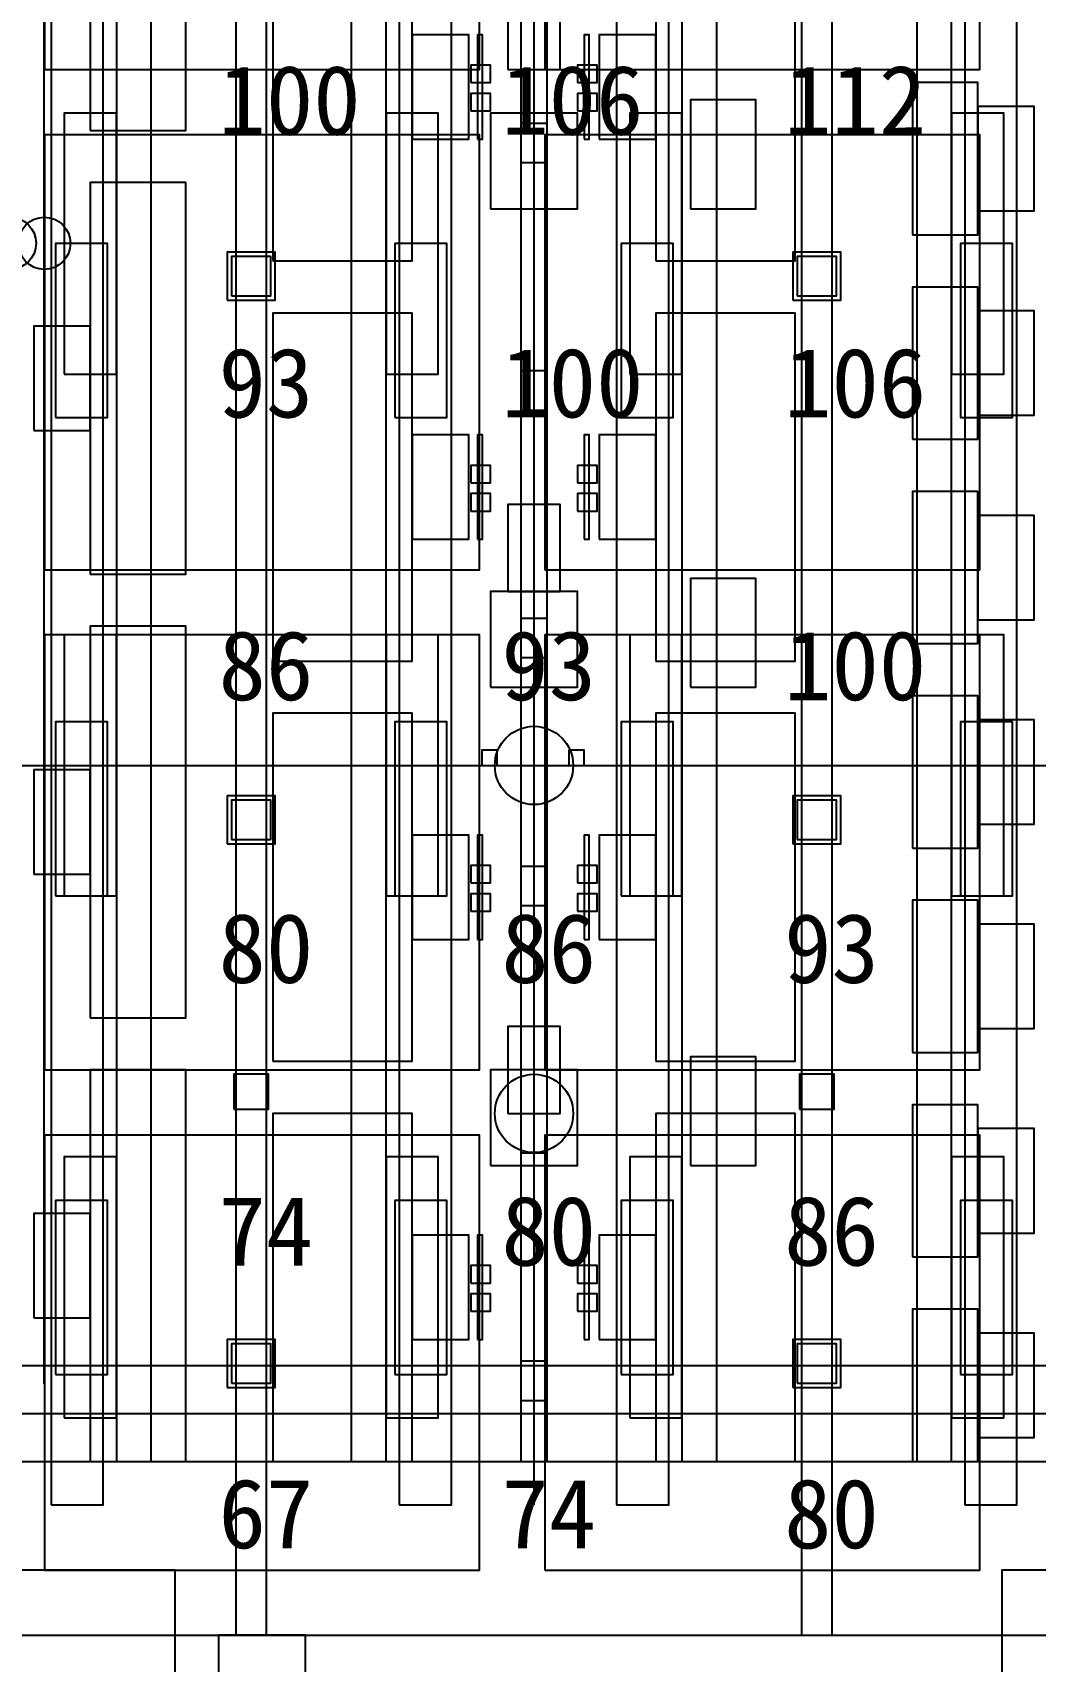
# Model space of a CAD drawing. Header units: metres. Extents: x -1640 to 1560, y -268 to 2338.
# Drawn here: x -38.27 to -15.22, y 1965.4 to 2002.85 of the extents above; entities that cross this region are included whole.
import ezdxf

# ---------------------------------------------------------------- set-up
doc = ezdxf.new("R2010")
doc.units = ezdxf.units.M
for name, color, linetype in [('1F_CHL', 4, 'Continuous'), ('1F_EHS_GAS_DETECTOR', 6, 'Continuous'), ('1F_PUMP', 2, 'Continuous'), ('1F_SCR', 3, 'Continuous'), ('1F_STRUCT_COLUMN', 8, 'Continuous'), ('1F_ZONE', 3, 'Continuous'), ('2F_CSF_LATERAL_RACK_CONCEPT', 9, 'Continuous'), ('2F_EHS_GAS_DETECTOR', 6, 'Continuous'), ('2F_RFG', 5, 'Continuous'), ('2F_STRUCT_COLUMN', 8, 'Continuous'), ('2F_VMB', 6, 'Continuous'), ('2F_ZONE', 3, 'Continuous'), ('3F_CLEANROOM_OVERHEAD_PIPE_DUCT_CONCEPT', 9, 'Continuous'), ('3F_EHS_EGRESS_DIST_M', 2, 'Continuous'), ('3F_FOUP', 5, 'Continuous'), ('3F_IMP', 1, 'Continuous'), ('3F_METRO', 2, 'Continuous'), ('3F_OHT', 9, 'Continuous'), ('3F_OHTV', 1, 'Continuous'), ('3F_STRUCT_COLUMN', 8, 'Continuous'), ('3F_TBAR', 6, 'Continuous'), ('3F_WET', 6, 'Continuous'), ('3F_ZONE', 3, 'Continuous'), ('4F_FFU', 1, 'Continuous'), ('4F_STRUCT_PLENUM_TRUSS_CONCEPT', 9, 'Continuous'), ('4F_ZONE', 3, 'Continuous'), ('5F_CHL', 4, 'Continuous'), ('5F_EHS_GAS_DETECTOR', 6, 'Continuous'), ('5F_PUMP', 2, 'Continuous'), ('5F_SCR', 3, 'Continuous'), ('5F_STRUCT_COLUMN', 8, 'Continuous'), ('5F_ZONE', 3, 'Continuous'), ('6F_CSF_LATERAL_RACK_CONCEPT', 9, 'Continuous'), ('6F_EHS_GAS_DETECTOR', 6, 'Continuous'), ('6F_RFG', 5, 'Continuous'), ('6F_STRUCT_COLUMN', 8, 'Continuous'), ('6F_VMB', 6, 'Continuous'), ('6F_ZONE', 3, 'Continuous'), ('7F_CLEANROOM_OVERHEAD_PIPE_DUCT_CONCEPT', 9, 'Continuous'), ('7F_EHS_EGRESS_DIST_M', 2, 'Continuous'), ('7F_FOUP', 5, 'Continuous'), ('7F_IMP', 1, 'Continuous'), ('7F_METRO', 2, 'Continuous'), ('7F_OHT', 9, 'Continuous'), ('7F_OHTV', 1, 'Continuous'), ('7F_STRUCT_COLUMN', 8, 'Continuous'), ('7F_TBAR', 6, 'Continuous'), ('7F_WET', 6, 'Continuous'), ('7F_ZONE', 3, 'Continuous'), ('8F_FFU', 1, 'Continuous'), ('8F_STRUCT_PLENUM_TRUSS_CONCEPT', 9, 'Continuous'), ('8F_ZONE', 3, 'Continuous'), ('EHS_GAS_SUPPLY', 3, 'Continuous'), ('EHS_PROCESS_EXHAUST', 1, 'Continuous'), ('EHS_TREATED_EXHAUST', 30, 'Continuous'), ('RF_RSC', 4, 'Continuous'), ('RF_STACK', 2, 'Continuous'), ('UTIL_GAS.SPEC_CONCEPT', 3, 'Continuous'), ('UTIL_PCW.R_CONCEPT', 1, 'Continuous'), ('UTIL_PCW.R_RISER', 1, 'Continuous'), ('UTIL_PCW.S_RISER', 6, 'Continuous'), ('UTIL_WW.AA_CONCEPT', 3, 'Continuous'), ('UTIL_WW.F_CONCEPT', 2, 'Continuous'), ('UTIL_WW.ORG_CONCEPT', 4, 'Continuous')]:
    doc.layers.add(name, color=color, linetype=linetype)

msp = doc.modelspace()

# ---------------------------------------------------------------- linework, layer by layer
at = {"layer": '1F_CHL'}
for points in [[(-23.15, 1998.8), (-21.65, 1998.8), (-21.65, 2001.3), (-23.15, 2001.3)], [(-23.15, 1987.8), (-21.65, 1987.8), (-21.65, 1990.3), (-23.15, 1990.3)], [(-23.15, 1976.8), (-21.65, 1976.8), (-21.65, 1979.3), (-23.15, 1979.3)]]:
    msp.add_lwpolyline(points, close=True, dxfattribs=at)
at = {"layer": '1F_EHS_GAS_DETECTOR'}
msp.add_circle((-26.75, 1978), 0.9, dxfattribs=at)
at = {"layer": '1F_PUMP'}
for points in [[(-37.75, 1994), (-36.55, 1994), (-36.55, 1998), (-37.75, 1998)], [(-29.95, 1994), (-28.75, 1994), (-28.75, 1998), (-29.95, 1998)], [(-24.75, 1994), (-23.55, 1994), (-23.55, 1998), (-24.75, 1998)], [(-16.95, 1994), (-15.75, 1994), (-15.75, 1998), (-16.95, 1998)], [(-37.75, 1983), (-36.55, 1983), (-36.55, 1987), (-37.75, 1987)], [(-29.95, 1983), (-28.75, 1983), (-28.75, 1987), (-29.95, 1987)], [(-24.75, 1983), (-23.55, 1983), (-23.55, 1987), (-24.75, 1987)], [(-16.95, 1983), (-15.75, 1983), (-15.75, 1987), (-16.95, 1987)], [(-37.75, 1972), (-36.55, 1972), (-36.55, 1976), (-37.75, 1976)], [(-29.95, 1972), (-28.75, 1972), (-28.75, 1976), (-29.95, 1976)], [(-24.75, 1972), (-23.55, 1972), (-23.55, 1976), (-24.75, 1976)], [(-16.95, 1972), (-15.75, 1972), (-15.75, 1976), (-16.95, 1976)]]:
    msp.add_lwpolyline(points, close=True, dxfattribs=at)
at = {"layer": '1F_SCR'}
for points in [[(-27.75, 1998.8), (-25.75, 1998.8), (-25.75, 2001), (-27.75, 2001)], [(-27.75, 1987.8), (-25.75, 1987.8), (-25.75, 1990), (-27.75, 1990)], [(-27.75, 1976.8), (-25.75, 1976.8), (-25.75, 1979), (-27.75, 1979)]]:
    msp.add_lwpolyline(points, close=True, dxfattribs=at)
at = {"layer": '1F_STRUCT_COLUMN'}
for points in [[(-33.8, 1996.7), (-32.7, 1996.7), (-32.7, 1997.8), (-33.8, 1997.8)], [(-20.8, 1996.7), (-19.7, 1996.7), (-19.7, 1997.8), (-20.8, 1997.8)], [(-33.8, 1984.2), (-32.7, 1984.2), (-32.7, 1985.3), (-33.8, 1985.3)], [(-20.8, 1984.2), (-19.7, 1984.2), (-19.7, 1985.3), (-20.8, 1985.3)], [(-33.8, 1971.7), (-32.7, 1971.7), (-32.7, 1972.8), (-33.8, 1972.8)], [(-20.8, 1971.7), (-19.7, 1971.7), (-19.7, 1972.8), (-20.8, 1972.8)]]:
    msp.add_lwpolyline(points, close=True, dxfattribs=at)
at = {"layer": '1F_ZONE'}
msp.add_lwpolyline([(-223.5, 1966), (1, 1966), (1, 2117), (-223.5, 2117)], close=True, dxfattribs=at)
at = {"layer": '2F_CSF_LATERAL_RACK_CONCEPT'}
for points in [[(-36.35, 1970), (-35.55, 1970), (-35.55, 2113), (-36.35, 2113)], [(-30.95, 1970), (-30.15, 1970), (-30.15, 2113), (-30.95, 2113)], [(-23.35, 1970), (-22.55, 1970), (-22.55, 2113), (-23.35, 2113)], [(-17.95, 1970), (-17.15, 1970), (-17.15, 2113), (-17.95, 2113)]]:
    msp.add_lwpolyline(points, close=True, dxfattribs=at)
at = {"layer": '2F_EHS_GAS_DETECTOR'}
msp.add_circle((-26.75, 1986), 0.9, dxfattribs=at)
at = {"layer": '2F_RFG'}
for points in [[(-37.55, 1995), (-36.35, 1995), (-36.35, 2001), (-37.55, 2001)], [(-30.15, 1995), (-28.95, 1995), (-28.95, 2001), (-30.15, 2001)], [(-24.55, 1995), (-23.35, 1995), (-23.35, 2001), (-24.55, 2001)], [(-17.15, 1995), (-15.95, 1995), (-15.95, 2001), (-17.15, 2001)], [(-37.55, 1983), (-36.35, 1983), (-36.35, 1989), (-37.55, 1989)], [(-30.15, 1983), (-28.95, 1983), (-28.95, 1989), (-30.15, 1989)], [(-24.55, 1983), (-23.35, 1983), (-23.35, 1989), (-24.55, 1989)], [(-17.15, 1983), (-15.95, 1983), (-15.95, 1989), (-17.15, 1989)], [(-37.55, 1971), (-36.35, 1971), (-36.35, 1977), (-37.55, 1977)], [(-30.15, 1971), (-28.95, 1971), (-28.95, 1977), (-30.15, 1977)], [(-24.55, 1971), (-23.35, 1971), (-23.35, 1977), (-24.55, 1977)], [(-17.15, 1971), (-15.95, 1971), (-15.95, 1977), (-17.15, 1977)]]:
    msp.add_lwpolyline(points, close=True, dxfattribs=at)
at = {"layer": '2F_STRUCT_COLUMN'}
for points in [[(-33.7, 1996.8), (-32.8, 1996.8), (-32.8, 1997.7), (-33.7, 1997.7)], [(-20.7, 1996.8), (-19.8, 1996.8), (-19.8, 1997.7), (-20.7, 1997.7)], [(-33.7, 1984.3), (-32.8, 1984.3), (-32.8, 1985.2), (-33.7, 1985.2)], [(-20.7, 1984.3), (-19.8, 1984.3), (-19.8, 1985.2), (-20.7, 1985.2)], [(-33.7, 1971.8), (-32.8, 1971.8), (-32.8, 1972.7), (-33.7, 1972.7)], [(-20.7, 1971.8), (-19.8, 1971.8), (-19.8, 1972.7), (-20.7, 1972.7)]]:
    msp.add_lwpolyline(points, close=True, dxfattribs=at)
at = {"layer": '2F_VMB'}
for points in [[(-27.35, 2002), (-26.15, 2002), (-26.15, 2004), (-27.35, 2004)], [(-27.35, 1990), (-26.15, 1990), (-26.15, 1992), (-27.35, 1992)], [(-27.35, 1978), (-26.15, 1978), (-26.15, 1980), (-27.35, 1980)]]:
    msp.add_lwpolyline(points, close=True, dxfattribs=at)
at = {"layer": '2F_ZONE'}
msp.add_lwpolyline([(-223.5, 1966), (1, 1966), (1, 2117), (-223.5, 2117)], close=True, dxfattribs=at)
at = {"layer": '3F_CLEANROOM_OVERHEAD_PIPE_DUCT_CONCEPT'}
for points in [[(-37.85, 1969), (-36.65, 1969), (-36.65, 2114), (-37.85, 2114)], [(-29.85, 1969), (-28.65, 1969), (-28.65, 2114), (-29.85, 2114)], [(-24.85, 1969), (-23.65, 1969), (-23.65, 2114), (-24.85, 2114)], [(-16.85, 1969), (-15.65, 1969), (-15.65, 2114), (-16.85, 2114)]]:
    msp.add_lwpolyline(points, close=True, dxfattribs=at)
at = {"layer": '3F_FOUP'}
for points in [[(-28.2, 2001.7), (-27.75, 2001.7), (-27.75, 2002.1), (-28.2, 2002.1)], [(-25.75, 2001.7), (-25.3, 2001.7), (-25.3, 2002.1), (-25.75, 2002.1)], [(-28.2, 2001.05), (-27.75, 2001.05), (-27.75, 2001.45), (-28.2, 2001.45)], [(-25.75, 2001.05), (-25.3, 2001.05), (-25.3, 2001.45), (-25.75, 2001.45)], [(-28.2, 1992.5), (-27.75, 1992.5), (-27.75, 1992.9), (-28.2, 1992.9)], [(-25.75, 1992.5), (-25.3, 1992.5), (-25.3, 1992.9), (-25.75, 1992.9)], [(-28.2, 1991.85), (-27.75, 1991.85), (-27.75, 1992.25), (-28.2, 1992.25)], [(-25.75, 1991.85), (-25.3, 1991.85), (-25.3, 1992.25), (-25.75, 1992.25)], [(-28.2, 1983.3), (-27.75, 1983.3), (-27.75, 1983.7), (-28.2, 1983.7)], [(-25.75, 1983.3), (-25.3, 1983.3), (-25.3, 1983.7), (-25.75, 1983.7)], [(-28.2, 1982.65), (-27.75, 1982.65), (-27.75, 1983.05), (-28.2, 1983.05)], [(-25.75, 1982.65), (-25.3, 1982.65), (-25.3, 1983.05), (-25.75, 1983.05)], [(-28.2, 1974.1), (-27.75, 1974.1), (-27.75, 1974.5), (-28.2, 1974.5)], [(-25.75, 1974.1), (-25.3, 1974.1), (-25.3, 1974.5), (-25.75, 1974.5)], [(-28.2, 1973.45), (-27.75, 1973.45), (-27.75, 1973.85), (-28.2, 1973.85)], [(-25.75, 1973.45), (-25.3, 1973.45), (-25.3, 1973.85), (-25.75, 1973.85)]]:
    msp.add_lwpolyline(points, close=True, dxfattribs=at)
at = {"layer": '3F_IMP'}
for points in [[(-32.75, 1997.6), (-29.55, 1997.6), (-29.55, 2005.6), (-32.75, 2005.6)], [(-23.95, 1997.6), (-20.75, 1997.6), (-20.75, 2005.6), (-23.95, 2005.6)], [(-29.55, 2000.4), (-28.25, 2000.4), (-28.25, 2002.8), (-29.55, 2002.8)], [(-25.25, 2000.4), (-23.95, 2000.4), (-23.95, 2002.8), (-25.25, 2002.8)], [(-32.75, 1988.4), (-29.55, 1988.4), (-29.55, 1996.4), (-32.75, 1996.4)], [(-23.95, 1988.4), (-20.75, 1988.4), (-20.75, 1996.4), (-23.95, 1996.4)], [(-29.55, 1991.2), (-28.25, 1991.2), (-28.25, 1993.6), (-29.55, 1993.6)], [(-25.25, 1991.2), (-23.95, 1991.2), (-23.95, 1993.6), (-25.25, 1993.6)], [(-32.75, 1979.2), (-29.55, 1979.2), (-29.55, 1987.2), (-32.75, 1987.2)], [(-23.95, 1979.2), (-20.75, 1979.2), (-20.75, 1987.2), (-23.95, 1987.2)], [(-29.55, 1982), (-28.25, 1982), (-28.25, 1984.4), (-29.55, 1984.4)], [(-25.25, 1982), (-23.95, 1982), (-23.95, 1984.4), (-25.25, 1984.4)], [(-32.75, 1970), (-29.55, 1970), (-29.55, 1978), (-32.75, 1978)], [(-23.95, 1970), (-20.75, 1970), (-20.75, 1978), (-23.95, 1978)], [(-29.55, 1972.8), (-28.25, 1972.8), (-28.25, 1975.2), (-29.55, 1975.2)], [(-25.25, 1972.8), (-23.95, 1972.8), (-23.95, 1975.2), (-25.25, 1975.2)]]:
    msp.add_lwpolyline(points, close=True, dxfattribs=at)
at = {"layer": '3F_METRO'}
for points in [[(-18.05, 1998.2), (-16.55, 1998.2), (-16.55, 2001.7), (-18.05, 2001.7)], [(-16.55, 1998.75), (-15.25, 1998.75), (-15.25, 2001.15), (-16.55, 2001.15)], [(-18.05, 1993.5), (-16.55, 1993.5), (-16.55, 1997), (-18.05, 1997)], [(-16.55, 1994.05), (-15.25, 1994.05), (-15.25, 1996.45), (-16.55, 1996.45)], [(-18.05, 1988.8), (-16.55, 1988.8), (-16.55, 1992.3), (-18.05, 1992.3)], [(-16.55, 1989.35), (-15.25, 1989.35), (-15.25, 1991.75), (-16.55, 1991.75)], [(-18.05, 1984.1), (-16.55, 1984.1), (-16.55, 1987.6), (-18.05, 1987.6)], [(-16.55, 1984.65), (-15.25, 1984.65), (-15.25, 1987.05), (-16.55, 1987.05)], [(-18.05, 1979.4), (-16.55, 1979.4), (-16.55, 1982.9), (-18.05, 1982.9)], [(-16.55, 1979.95), (-15.25, 1979.95), (-15.25, 1982.35), (-16.55, 1982.35)], [(-18.05, 1974.7), (-16.55, 1974.7), (-16.55, 1978.2), (-18.05, 1978.2)], [(-16.55, 1975.25), (-15.25, 1975.25), (-15.25, 1977.65), (-16.55, 1977.65)], [(-18.05, 1970), (-16.55, 1970), (-16.55, 1973.5), (-18.05, 1973.5)], [(-16.55, 1970.55), (-15.25, 1970.55), (-15.25, 1972.95), (-16.55, 1972.95)]]:
    msp.add_lwpolyline(points, close=True, dxfattribs=at)
at = {"layer": '3F_OHT'}
msp.add_line((-26.75, 1969), (-26.75, 2037.5), dxfattribs=at)
at = {"layer": '3F_OHTV'}
for points in [[(-27.05, 1999.86), (-26.45, 1999.86), (-26.45, 2000.76), (-27.05, 2000.76)], [(-27.05, 1994.17), (-26.45, 1994.17), (-26.45, 1995.07), (-27.05, 1995.07)], [(-27.05, 1988.48), (-26.45, 1988.48), (-26.45, 1989.38), (-27.05, 1989.38)], [(-27.05, 1982.78), (-26.45, 1982.78), (-26.45, 1983.68), (-27.05, 1983.68)], [(-27.05, 1977.09), (-26.45, 1977.09), (-26.45, 1977.99), (-27.05, 1977.99)], [(-27.05, 1971.4), (-26.45, 1971.4), (-26.45, 1972.3), (-27.05, 1972.3)]]:
    msp.add_lwpolyline(points, close=True, dxfattribs=at)
at = {"layer": '3F_STRUCT_COLUMN'}
for points in [[(-33.65, 1978.1), (-32.85, 1978.1), (-32.85, 1978.9), (-33.65, 1978.9)], [(-20.65, 1978.1), (-19.85, 1978.1), (-19.85, 1978.9), (-20.65, 1978.9)]]:
    msp.add_lwpolyline(points, close=True, dxfattribs=at)
at = {"layer": '3F_TBAR'}
for points in [[(-28.05, 2000.4), (-27.93, 2000.4), (-27.93, 2002.8), (-28.05, 2002.8)], [(-25.6, 2000.4), (-25.48, 2000.4), (-25.48, 2002.8), (-25.6, 2002.8)], [(-28.05, 1991.2), (-27.93, 1991.2), (-27.93, 1993.6), (-28.05, 1993.6)], [(-25.6, 1991.2), (-25.48, 1991.2), (-25.48, 1993.6), (-25.6, 1993.6)], [(-28.05, 1982), (-27.93, 1982), (-27.93, 1984.4), (-28.05, 1984.4)], [(-25.6, 1982), (-25.48, 1982), (-25.48, 1984.4), (-25.6, 1984.4)], [(-28.05, 1972.8), (-27.93, 1972.8), (-27.93, 1975.2), (-28.05, 1975.2)], [(-25.6, 1972.8), (-25.48, 1972.8), (-25.48, 1975.2), (-25.6, 1975.2)]]:
    msp.add_lwpolyline(points, close=True, dxfattribs=at)
at = {"layer": '3F_WET'}
for points in [[(-36.95, 2000.6), (-34.75, 2000.6), (-34.75, 2009.6), (-36.95, 2009.6)], [(-36.95, 1990.4), (-34.75, 1990.4), (-34.75, 1999.4), (-36.95, 1999.4)], [(-38.25, 1993.7), (-36.95, 1993.7), (-36.95, 1996.1), (-38.25, 1996.1)], [(-36.95, 1980.2), (-34.75, 1980.2), (-34.75, 1989.2), (-36.95, 1989.2)], [(-38.25, 1983.5), (-36.95, 1983.5), (-36.95, 1985.9), (-38.25, 1985.9)], [(-36.95, 1970), (-34.75, 1970), (-34.75, 1979), (-36.95, 1979)], [(-38.25, 1973.3), (-36.95, 1973.3), (-36.95, 1975.7), (-38.25, 1975.7)]]:
    msp.add_lwpolyline(points, close=True, dxfattribs=at)
at = {"layer": '3F_ZONE'}
msp.add_lwpolyline([(-223.5, 1966), (1, 1966), (1, 2117), (-223.5, 2117)], close=True, dxfattribs=at)
at = {"layer": '4F_FFU'}
for points in [[(-38, 2002), (-28, 2002), (-28, 2012), (-38, 2012)], [(-26.5, 2002), (-16.5, 2002), (-16.5, 2012), (-26.5, 2012)], [(-38, 1990.5), (-28, 1990.5), (-28, 2000.5), (-38, 2000.5)], [(-26.5, 1990.5), (-16.5, 1990.5), (-16.5, 2000.5), (-26.5, 2000.5)], [(-38, 1979), (-28, 1979), (-28, 1989), (-38, 1989)], [(-26.5, 1979), (-16.5, 1979), (-16.5, 1989), (-26.5, 1989)], [(-38, 1967.5), (-28, 1967.5), (-28, 1977.5), (-38, 1977.5)], [(-26.5, 1967.5), (-16.5, 1967.5), (-16.5, 1977.5), (-26.5, 1977.5)]]:
    msp.add_lwpolyline(points, close=True, dxfattribs=at)
at = {"layer": '4F_STRUCT_PLENUM_TRUSS_CONCEPT'}
for points in [[(-33.6, 1966), (-32.9, 1966), (-32.9, 2117), (-33.6, 2117)], [(-20.6, 1966), (-19.9, 1966), (-19.9, 2117), (-20.6, 2117)]]:
    msp.add_lwpolyline(points, close=True, dxfattribs=at)
at = {"layer": '4F_ZONE'}
msp.add_lwpolyline([(-223.5, 1966), (1, 1966), (1, 2117), (-223.5, 2117)], close=True, dxfattribs=at)
at = {"layer": '5F_CHL'}
for points in [[(-23.15, 1998.8), (-21.65, 1998.8), (-21.65, 2001.3), (-23.15, 2001.3)], [(-23.15, 1987.8), (-21.65, 1987.8), (-21.65, 1990.3), (-23.15, 1990.3)], [(-23.15, 1976.8), (-21.65, 1976.8), (-21.65, 1979.3), (-23.15, 1979.3)]]:
    msp.add_lwpolyline(points, close=True, dxfattribs=at)
at = {"layer": '5F_EHS_GAS_DETECTOR'}
msp.add_circle((-26.75, 1978), 0.9, dxfattribs=at)
at = {"layer": '5F_PUMP'}
for points in [[(-37.75, 1994), (-36.55, 1994), (-36.55, 1998), (-37.75, 1998)], [(-29.95, 1994), (-28.75, 1994), (-28.75, 1998), (-29.95, 1998)], [(-24.75, 1994), (-23.55, 1994), (-23.55, 1998), (-24.75, 1998)], [(-16.95, 1994), (-15.75, 1994), (-15.75, 1998), (-16.95, 1998)], [(-37.75, 1983), (-36.55, 1983), (-36.55, 1987), (-37.75, 1987)], [(-29.95, 1983), (-28.75, 1983), (-28.75, 1987), (-29.95, 1987)], [(-24.75, 1983), (-23.55, 1983), (-23.55, 1987), (-24.75, 1987)], [(-16.95, 1983), (-15.75, 1983), (-15.75, 1987), (-16.95, 1987)], [(-37.75, 1972), (-36.55, 1972), (-36.55, 1976), (-37.75, 1976)], [(-29.95, 1972), (-28.75, 1972), (-28.75, 1976), (-29.95, 1976)], [(-24.75, 1972), (-23.55, 1972), (-23.55, 1976), (-24.75, 1976)], [(-16.95, 1972), (-15.75, 1972), (-15.75, 1976), (-16.95, 1976)]]:
    msp.add_lwpolyline(points, close=True, dxfattribs=at)
at = {"layer": '5F_SCR'}
for points in [[(-27.75, 1998.8), (-25.75, 1998.8), (-25.75, 2001), (-27.75, 2001)], [(-27.75, 1987.8), (-25.75, 1987.8), (-25.75, 1990), (-27.75, 1990)], [(-27.75, 1976.8), (-25.75, 1976.8), (-25.75, 1979), (-27.75, 1979)]]:
    msp.add_lwpolyline(points, close=True, dxfattribs=at)
at = {"layer": '5F_STRUCT_COLUMN'}
for points in [[(-33.8, 1996.7), (-32.7, 1996.7), (-32.7, 1997.8), (-33.8, 1997.8)], [(-20.8, 1996.7), (-19.7, 1996.7), (-19.7, 1997.8), (-20.8, 1997.8)], [(-33.8, 1984.2), (-32.7, 1984.2), (-32.7, 1985.3), (-33.8, 1985.3)], [(-20.8, 1984.2), (-19.7, 1984.2), (-19.7, 1985.3), (-20.8, 1985.3)], [(-33.8, 1971.7), (-32.7, 1971.7), (-32.7, 1972.8), (-33.8, 1972.8)], [(-20.8, 1971.7), (-19.7, 1971.7), (-19.7, 1972.8), (-20.8, 1972.8)]]:
    msp.add_lwpolyline(points, close=True, dxfattribs=at)
at = {"layer": '5F_ZONE'}
msp.add_lwpolyline([(-223.5, 1966), (1, 1966), (1, 2117), (-223.5, 2117)], close=True, dxfattribs=at)
at = {"layer": '6F_CSF_LATERAL_RACK_CONCEPT'}
for points in [[(-36.35, 1970), (-35.55, 1970), (-35.55, 2113), (-36.35, 2113)], [(-30.95, 1970), (-30.15, 1970), (-30.15, 2113), (-30.95, 2113)], [(-23.35, 1970), (-22.55, 1970), (-22.55, 2113), (-23.35, 2113)], [(-17.95, 1970), (-17.15, 1970), (-17.15, 2113), (-17.95, 2113)]]:
    msp.add_lwpolyline(points, close=True, dxfattribs=at)
at = {"layer": '6F_EHS_GAS_DETECTOR'}
msp.add_circle((-26.75, 1986), 0.9, dxfattribs=at)
at = {"layer": '6F_RFG'}
for points in [[(-37.55, 1995), (-36.35, 1995), (-36.35, 2001), (-37.55, 2001)], [(-30.15, 1995), (-28.95, 1995), (-28.95, 2001), (-30.15, 2001)], [(-24.55, 1995), (-23.35, 1995), (-23.35, 2001), (-24.55, 2001)], [(-17.15, 1995), (-15.95, 1995), (-15.95, 2001), (-17.15, 2001)], [(-37.55, 1983), (-36.35, 1983), (-36.35, 1989), (-37.55, 1989)], [(-30.15, 1983), (-28.95, 1983), (-28.95, 1989), (-30.15, 1989)], [(-24.55, 1983), (-23.35, 1983), (-23.35, 1989), (-24.55, 1989)], [(-17.15, 1983), (-15.95, 1983), (-15.95, 1989), (-17.15, 1989)], [(-37.55, 1971), (-36.35, 1971), (-36.35, 1977), (-37.55, 1977)], [(-30.15, 1971), (-28.95, 1971), (-28.95, 1977), (-30.15, 1977)], [(-24.55, 1971), (-23.35, 1971), (-23.35, 1977), (-24.55, 1977)], [(-17.15, 1971), (-15.95, 1971), (-15.95, 1977), (-17.15, 1977)]]:
    msp.add_lwpolyline(points, close=True, dxfattribs=at)
at = {"layer": '6F_STRUCT_COLUMN'}
for points in [[(-33.7, 1996.8), (-32.8, 1996.8), (-32.8, 1997.7), (-33.7, 1997.7)], [(-20.7, 1996.8), (-19.8, 1996.8), (-19.8, 1997.7), (-20.7, 1997.7)], [(-33.7, 1984.3), (-32.8, 1984.3), (-32.8, 1985.2), (-33.7, 1985.2)], [(-20.7, 1984.3), (-19.8, 1984.3), (-19.8, 1985.2), (-20.7, 1985.2)], [(-33.7, 1971.8), (-32.8, 1971.8), (-32.8, 1972.7), (-33.7, 1972.7)], [(-20.7, 1971.8), (-19.8, 1971.8), (-19.8, 1972.7), (-20.7, 1972.7)]]:
    msp.add_lwpolyline(points, close=True, dxfattribs=at)
at = {"layer": '6F_VMB'}
for points in [[(-27.35, 2002), (-26.15, 2002), (-26.15, 2004), (-27.35, 2004)], [(-27.35, 1990), (-26.15, 1990), (-26.15, 1992), (-27.35, 1992)], [(-27.35, 1978), (-26.15, 1978), (-26.15, 1980), (-27.35, 1980)]]:
    msp.add_lwpolyline(points, close=True, dxfattribs=at)
at = {"layer": '6F_ZONE'}
msp.add_lwpolyline([(-223.5, 1966), (1, 1966), (1, 2117), (-223.5, 2117)], close=True, dxfattribs=at)
at = {"layer": '7F_CLEANROOM_OVERHEAD_PIPE_DUCT_CONCEPT'}
for points in [[(-37.85, 1969), (-36.65, 1969), (-36.65, 2114), (-37.85, 2114)], [(-29.85, 1969), (-28.65, 1969), (-28.65, 2114), (-29.85, 2114)], [(-24.85, 1969), (-23.65, 1969), (-23.65, 2114), (-24.85, 2114)], [(-16.85, 1969), (-15.65, 1969), (-15.65, 2114), (-16.85, 2114)]]:
    msp.add_lwpolyline(points, close=True, dxfattribs=at)
at = {"layer": '7F_FOUP'}
for points in [[(-28.2, 2001.7), (-27.75, 2001.7), (-27.75, 2002.1), (-28.2, 2002.1)], [(-25.75, 2001.7), (-25.3, 2001.7), (-25.3, 2002.1), (-25.75, 2002.1)], [(-28.2, 2001.05), (-27.75, 2001.05), (-27.75, 2001.45), (-28.2, 2001.45)], [(-25.75, 2001.05), (-25.3, 2001.05), (-25.3, 2001.45), (-25.75, 2001.45)], [(-28.2, 1992.5), (-27.75, 1992.5), (-27.75, 1992.9), (-28.2, 1992.9)], [(-25.75, 1992.5), (-25.3, 1992.5), (-25.3, 1992.9), (-25.75, 1992.9)], [(-28.2, 1991.85), (-27.75, 1991.85), (-27.75, 1992.25), (-28.2, 1992.25)], [(-25.75, 1991.85), (-25.3, 1991.85), (-25.3, 1992.25), (-25.75, 1992.25)], [(-28.2, 1983.3), (-27.75, 1983.3), (-27.75, 1983.7), (-28.2, 1983.7)], [(-25.75, 1983.3), (-25.3, 1983.3), (-25.3, 1983.7), (-25.75, 1983.7)], [(-28.2, 1982.65), (-27.75, 1982.65), (-27.75, 1983.05), (-28.2, 1983.05)], [(-25.75, 1982.65), (-25.3, 1982.65), (-25.3, 1983.05), (-25.75, 1983.05)], [(-28.2, 1974.1), (-27.75, 1974.1), (-27.75, 1974.5), (-28.2, 1974.5)], [(-25.75, 1974.1), (-25.3, 1974.1), (-25.3, 1974.5), (-25.75, 1974.5)], [(-28.2, 1973.45), (-27.75, 1973.45), (-27.75, 1973.85), (-28.2, 1973.85)], [(-25.75, 1973.45), (-25.3, 1973.45), (-25.3, 1973.85), (-25.75, 1973.85)]]:
    msp.add_lwpolyline(points, close=True, dxfattribs=at)
at = {"layer": '7F_IMP'}
for points in [[(-32.75, 1997.6), (-29.55, 1997.6), (-29.55, 2005.6), (-32.75, 2005.6)], [(-23.95, 1997.6), (-20.75, 1997.6), (-20.75, 2005.6), (-23.95, 2005.6)], [(-29.55, 2000.4), (-28.25, 2000.4), (-28.25, 2002.8), (-29.55, 2002.8)], [(-25.25, 2000.4), (-23.95, 2000.4), (-23.95, 2002.8), (-25.25, 2002.8)], [(-32.75, 1988.4), (-29.55, 1988.4), (-29.55, 1996.4), (-32.75, 1996.4)], [(-23.95, 1988.4), (-20.75, 1988.4), (-20.75, 1996.4), (-23.95, 1996.4)], [(-29.55, 1991.2), (-28.25, 1991.2), (-28.25, 1993.6), (-29.55, 1993.6)], [(-25.25, 1991.2), (-23.95, 1991.2), (-23.95, 1993.6), (-25.25, 1993.6)], [(-32.75, 1979.2), (-29.55, 1979.2), (-29.55, 1987.2), (-32.75, 1987.2)], [(-23.95, 1979.2), (-20.75, 1979.2), (-20.75, 1987.2), (-23.95, 1987.2)], [(-29.55, 1982), (-28.25, 1982), (-28.25, 1984.4), (-29.55, 1984.4)], [(-25.25, 1982), (-23.95, 1982), (-23.95, 1984.4), (-25.25, 1984.4)], [(-32.75, 1970), (-29.55, 1970), (-29.55, 1978), (-32.75, 1978)], [(-23.95, 1970), (-20.75, 1970), (-20.75, 1978), (-23.95, 1978)], [(-29.55, 1972.8), (-28.25, 1972.8), (-28.25, 1975.2), (-29.55, 1975.2)], [(-25.25, 1972.8), (-23.95, 1972.8), (-23.95, 1975.2), (-25.25, 1975.2)]]:
    msp.add_lwpolyline(points, close=True, dxfattribs=at)
at = {"layer": '7F_METRO'}
for points in [[(-18.05, 1998.2), (-16.55, 1998.2), (-16.55, 2001.7), (-18.05, 2001.7)], [(-16.55, 1998.75), (-15.25, 1998.75), (-15.25, 2001.15), (-16.55, 2001.15)], [(-18.05, 1993.5), (-16.55, 1993.5), (-16.55, 1997), (-18.05, 1997)], [(-16.55, 1994.05), (-15.25, 1994.05), (-15.25, 1996.45), (-16.55, 1996.45)], [(-18.05, 1988.8), (-16.55, 1988.8), (-16.55, 1992.3), (-18.05, 1992.3)], [(-16.55, 1989.35), (-15.25, 1989.35), (-15.25, 1991.75), (-16.55, 1991.75)], [(-18.05, 1984.1), (-16.55, 1984.1), (-16.55, 1987.6), (-18.05, 1987.6)], [(-16.55, 1984.65), (-15.25, 1984.65), (-15.25, 1987.05), (-16.55, 1987.05)], [(-18.05, 1979.4), (-16.55, 1979.4), (-16.55, 1982.9), (-18.05, 1982.9)], [(-16.55, 1979.95), (-15.25, 1979.95), (-15.25, 1982.35), (-16.55, 1982.35)], [(-18.05, 1974.7), (-16.55, 1974.7), (-16.55, 1978.2), (-18.05, 1978.2)], [(-16.55, 1975.25), (-15.25, 1975.25), (-15.25, 1977.65), (-16.55, 1977.65)], [(-18.05, 1970), (-16.55, 1970), (-16.55, 1973.5), (-18.05, 1973.5)], [(-16.55, 1970.55), (-15.25, 1970.55), (-15.25, 1972.95), (-16.55, 1972.95)]]:
    msp.add_lwpolyline(points, close=True, dxfattribs=at)
at = {"layer": '7F_OHT'}
msp.add_line((-26.75, 1969), (-26.75, 2037.5), dxfattribs=at)
at = {"layer": '7F_OHTV'}
for points in [[(-27.05, 1999.86), (-26.45, 1999.86), (-26.45, 2000.76), (-27.05, 2000.76)], [(-27.05, 1994.17), (-26.45, 1994.17), (-26.45, 1995.07), (-27.05, 1995.07)], [(-27.05, 1988.48), (-26.45, 1988.48), (-26.45, 1989.38), (-27.05, 1989.38)], [(-27.05, 1982.78), (-26.45, 1982.78), (-26.45, 1983.68), (-27.05, 1983.68)], [(-27.05, 1977.09), (-26.45, 1977.09), (-26.45, 1977.99), (-27.05, 1977.99)], [(-27.05, 1971.4), (-26.45, 1971.4), (-26.45, 1972.3), (-27.05, 1972.3)]]:
    msp.add_lwpolyline(points, close=True, dxfattribs=at)
at = {"layer": '7F_STRUCT_COLUMN'}
for points in [[(-33.65, 1978.1), (-32.85, 1978.1), (-32.85, 1978.9), (-33.65, 1978.9)], [(-20.65, 1978.1), (-19.85, 1978.1), (-19.85, 1978.9), (-20.65, 1978.9)]]:
    msp.add_lwpolyline(points, close=True, dxfattribs=at)
at = {"layer": '7F_TBAR'}
for points in [[(-28.05, 2000.4), (-27.93, 2000.4), (-27.93, 2002.8), (-28.05, 2002.8)], [(-25.6, 2000.4), (-25.48, 2000.4), (-25.48, 2002.8), (-25.6, 2002.8)], [(-28.05, 1991.2), (-27.93, 1991.2), (-27.93, 1993.6), (-28.05, 1993.6)], [(-25.6, 1991.2), (-25.48, 1991.2), (-25.48, 1993.6), (-25.6, 1993.6)], [(-28.05, 1982), (-27.93, 1982), (-27.93, 1984.4), (-28.05, 1984.4)], [(-25.6, 1982), (-25.48, 1982), (-25.48, 1984.4), (-25.6, 1984.4)], [(-28.05, 1972.8), (-27.93, 1972.8), (-27.93, 1975.2), (-28.05, 1975.2)], [(-25.6, 1972.8), (-25.48, 1972.8), (-25.48, 1975.2), (-25.6, 1975.2)]]:
    msp.add_lwpolyline(points, close=True, dxfattribs=at)
at = {"layer": '7F_WET'}
for points in [[(-36.95, 2000.6), (-34.75, 2000.6), (-34.75, 2009.6), (-36.95, 2009.6)], [(-36.95, 1990.4), (-34.75, 1990.4), (-34.75, 1999.4), (-36.95, 1999.4)], [(-38.25, 1993.7), (-36.95, 1993.7), (-36.95, 1996.1), (-38.25, 1996.1)], [(-36.95, 1980.2), (-34.75, 1980.2), (-34.75, 1989.2), (-36.95, 1989.2)], [(-38.25, 1983.5), (-36.95, 1983.5), (-36.95, 1985.9), (-38.25, 1985.9)], [(-36.95, 1970), (-34.75, 1970), (-34.75, 1979), (-36.95, 1979)], [(-38.25, 1973.3), (-36.95, 1973.3), (-36.95, 1975.7), (-38.25, 1975.7)]]:
    msp.add_lwpolyline(points, close=True, dxfattribs=at)
at = {"layer": '7F_ZONE'}
msp.add_lwpolyline([(-223.5, 1966), (1, 1966), (1, 2117), (-223.5, 2117)], close=True, dxfattribs=at)
at = {"layer": '8F_FFU'}
for points in [[(-38, 2002), (-28, 2002), (-28, 2012), (-38, 2012)], [(-26.5, 2002), (-16.5, 2002), (-16.5, 2012), (-26.5, 2012)], [(-38, 1990.5), (-28, 1990.5), (-28, 2000.5), (-38, 2000.5)], [(-26.5, 1990.5), (-16.5, 1990.5), (-16.5, 2000.5), (-26.5, 2000.5)], [(-38, 1979), (-28, 1979), (-28, 1989), (-38, 1989)], [(-26.5, 1979), (-16.5, 1979), (-16.5, 1989), (-26.5, 1989)], [(-38, 1967.5), (-28, 1967.5), (-28, 1977.5), (-38, 1977.5)], [(-26.5, 1967.5), (-16.5, 1967.5), (-16.5, 1977.5), (-26.5, 1977.5)]]:
    msp.add_lwpolyline(points, close=True, dxfattribs=at)
at = {"layer": '8F_STRUCT_PLENUM_TRUSS_CONCEPT'}
for points in [[(-33.6, 1966), (-32.9, 1966), (-32.9, 2117), (-33.6, 2117)], [(-20.6, 1966), (-19.9, 1966), (-19.9, 2117), (-20.6, 2117)]]:
    msp.add_lwpolyline(points, close=True, dxfattribs=at)
at = {"layer": '8F_ZONE'}
msp.add_lwpolyline([(-223.5, 1966), (1, 1966), (1, 2117), (-223.5, 2117)], close=True, dxfattribs=at)
at = {"layer": 'EHS_GAS_SUPPLY'}
msp.add_lwpolyline([(-25.95, 1986), (-25.6, 1986), (-25.6, 1986.35), (-25.95, 1986.35)], close=True, dxfattribs=at)
msp.add_lwpolyline([(-25.95, 1986), (-25.6, 1986), (-25.6, 1986.35), (-25.95, 1986.35)], close=True, dxfattribs=at)
at = {"layer": 'EHS_PROCESS_EXHAUST'}
msp.add_lwpolyline([(-27.95, 1986), (-27.6, 1986), (-27.6, 1986.35), (-27.95, 1986.35)], close=True, dxfattribs=at)
msp.add_lwpolyline([(-27.95, 1986), (-27.6, 1986), (-27.6, 1986.35), (-27.95, 1986.35)], close=True, dxfattribs=at)
at = {"layer": 'EHS_TREATED_EXHAUST'}
msp.add_lwpolyline([(-27.05, 1970), (-26.45, 1970), (-26.45, 2125), (-27.05, 2125)], close=True, dxfattribs=at)
msp.add_lwpolyline([(-27.05, 1970), (-26.45, 1970), (-26.45, 2125), (-27.05, 2125)], close=True, dxfattribs=at)
at = {"layer": 'RF_RSC'}
for points in [[(-42, 1962.5), (-35, 1962.5), (-35, 1967.5), (-42, 1967.5)], [(-16, 1962.5), (-9, 1962.5), (-9, 1967.5), (-16, 1967.5)]]:
    msp.add_lwpolyline(points, close=True, dxfattribs=at)
at = {"layer": 'RF_STACK'}
msp.add_lwpolyline([(-34, 1964), (-32, 1964), (-32, 1966), (-34, 1966)], close=True, dxfattribs=at)
at = {"layer": 'UTIL_GAS.SPEC_CONCEPT'}
msp.add_line((-466.3, 1986), (-2.7, 1986), dxfattribs=at)
msp.add_line((-466.3, 1986), (-2.7, 1986), dxfattribs=at)
at = {"layer": 'UTIL_PCW.R_CONCEPT'}
msp.add_line((-38.005, 1971.78), (-38.005, 2111.23), dxfattribs=at)
msp.add_line((-38.005, 1971.78), (-38.005, 2111.23), dxfattribs=at)
at = {"layer": 'UTIL_PCW.R_RISER'}
msp.add_circle((-38.005, 1998.005), 0.6, dxfattribs=at)
msp.add_circle((-38.005, 1998.005), 0.6, dxfattribs=at)
at = {"layer": 'UTIL_PCW.S_RISER'}
msp.add_circle((-38.795, 1998.005), 0.6, dxfattribs=at)
msp.add_circle((-38.795, 1998.005), 0.6, dxfattribs=at)
at = {"layer": 'UTIL_WW.AA_CONCEPT'}
msp.add_line((-468.3, 1971.1), (-2.7, 1971.1), dxfattribs=at)
at = {"layer": 'UTIL_WW.F_CONCEPT'}
msp.add_line((-468.3, 1970), (-2.7, 1970), dxfattribs=at)
at = {"layer": 'UTIL_WW.ORG_CONCEPT'}
msp.add_line((-468.3, 1972.2), (-2.7, 1972.2), dxfattribs=at)

# ---------------------------------------------------------------- texts
at = {"layer": '3F_EHS_EGRESS_DIST_M'}
for s, p in [('100', (-34, 2000.5)), ('106', (-27.5, 2000.5)), ('112', (-21, 2000.5)), ('93', (-34, 1994)), ('100', (-27.5, 1994)), ('106', (-21, 1994)), ('86', (-34, 1987.5)), ('93', (-27.5, 1987.5)), ('100', (-21, 1987.5)), ('80', (-34, 1981)), ('86', (-27.5, 1981)), ('93', (-21, 1981)), ('74', (-34, 1974.5)), ('80', (-27.5, 1974.5)), ('86', (-21, 1974.5)), ('67', (-34, 1968)), ('74', (-27.5, 1968)), ('80', (-21, 1968))]:
    msp.add_text(s, height=1.6, dxfattribs=at).set_placement(p)
at = {"layer": '7F_EHS_EGRESS_DIST_M'}
for s, p in [('100', (-34, 2000.5)), ('106', (-27.5, 2000.5)), ('112', (-21, 2000.5)), ('93', (-34, 1994)), ('100', (-27.5, 1994)), ('106', (-21, 1994)), ('86', (-34, 1987.5)), ('93', (-27.5, 1987.5)), ('100', (-21, 1987.5)), ('80', (-34, 1981)), ('86', (-27.5, 1981)), ('93', (-21, 1981)), ('74', (-34, 1974.5)), ('80', (-27.5, 1974.5)), ('86', (-21, 1974.5)), ('67', (-34, 1968)), ('74', (-27.5, 1968)), ('80', (-21, 1968))]:
    msp.add_text(s, height=1.6, dxfattribs=at).set_placement(p)

doc.saveas('drawing.dxf')
